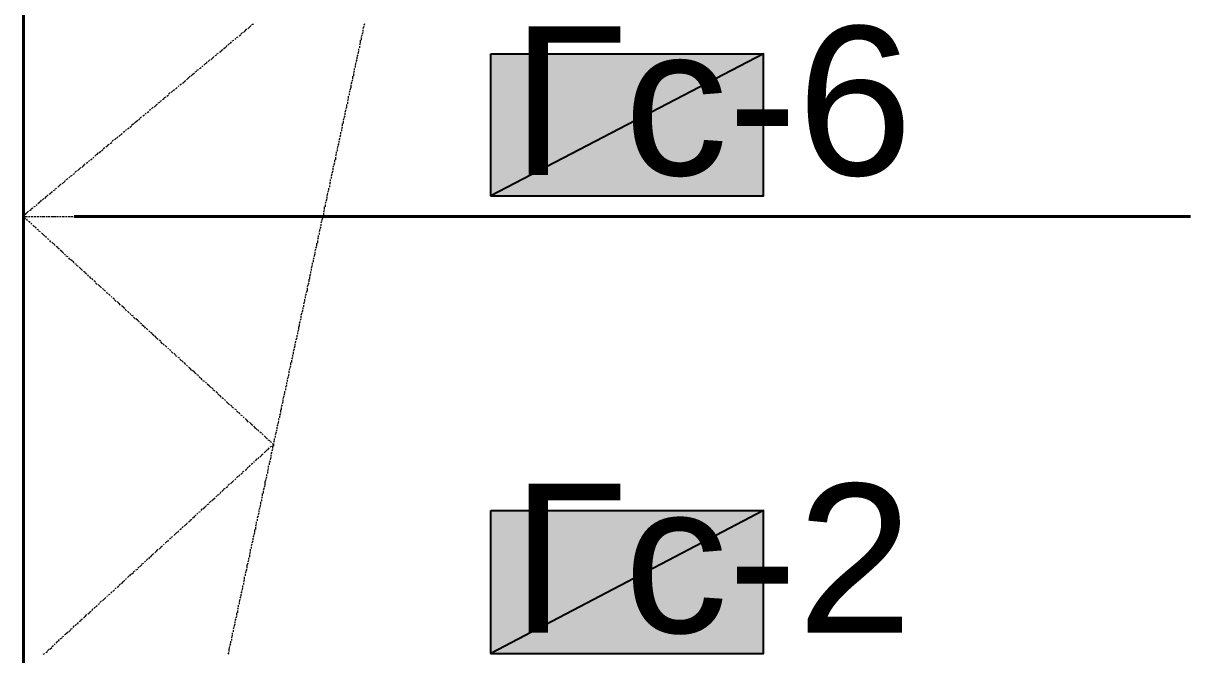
# Model space of a CAD drawing. Extents: x 8 to 21351, y 0 to 420.
# Drawn here: x 15692.59 to 15721.34, y 320.69 to 336.22 of the extents above; entities that cross this region are included whole.
import ezdxf

# ---------------------------------------------------------------- set-up
doc = ezdxf.new("R2010")
doc.units = 0
doc.styles.add('TEYPDFCAD_TEXT', font='arial.ttf')

msp = doc.modelspace()

# ---------------------------------------------------------------- hatches: boundary and pattern name
at = {"true_color": 0xffffff}
h = msp.add_hatch(color=0, dxfattribs=at)
h.paths.add_polyline_path([(15704.108, 335.471), (15710.818, 335.471), (15704.108, 331.978)])
h.paths.add_polyline_path([(15710.818, 335.471), (15704.108, 331.978), (15710.818, 331.978)])
h = msp.add_hatch(color=0, dxfattribs=at)
h.paths.add_polyline_path([(15704.108, 324.231), (15710.818, 324.231), (15704.108, 320.717)])
h.paths.add_polyline_path([(15710.818, 324.231), (15704.108, 320.717), (15710.818, 320.717)])

# ---------------------------------------------------------------- linework, layer by layer
at = {"color": 7, "lineweight": 40}
for p, q in [((15692.594, 397.743), (15692.594, 310.219)), ((15721.338, 331.47), (15693.842, 331.47))]:
    msp.add_line(p, q, dxfattribs=at)
at = {"color": 7, "lineweight": 5}
for p, q in [((15692.594, 336.211), (15692.594, 336.169)), ((15692.594, 336.148), (15692.594, 336.084)), ((15692.594, 336.063), (15692.594, 336.021)), ((15698.012, 336), (15698.055, 336.042)), ((15698.055, 336.042), (15698.097, 336.084)), ((15698.118, 336.084), (15698.16, 336.127)), ((15698.16, 336.127), (15698.203, 336.169)), ((15698.224, 336.19), (15698.266, 336.211)), ((15700.976, 336.148), (15700.954, 336.084)), ((15700.954, 336.063), (15700.954, 336.021)), ((15700.997, 336.211), (15700.976, 336.169)), ((15692.594, 336), (15692.594, 335.957)), ((15692.594, 335.936), (15692.594, 335.894)), ((15692.594, 335.873), (15692.594, 335.809)), ((15692.594, 335.788), (15692.594, 335.746)), ((15697.695, 335.724), (15697.716, 335.767)), ((15697.737, 335.788), (15697.779, 335.809)), ((15697.801, 335.83), (15697.822, 335.851)), ((15697.843, 335.873), (15697.885, 335.894)), ((15697.906, 335.915), (15697.949, 335.936)), ((15697.949, 335.957), (15697.991, 336)), ((15700.891, 335.809), (15700.891, 335.746)), ((15700.933, 335.936), (15700.912, 335.894)), ((15700.912, 335.873), (15700.912, 335.809)), ((15700.954, 336), (15700.933, 335.957)), ((15692.594, 335.724), (15692.594, 335.682)), ((15692.594, 335.661), (15692.594, 335.598)), ((15692.594, 335.576), (15692.594, 335.534)), ((15692.594, 335.513), (15692.594, 335.471)), ((15692.594, 335.449), (15692.594, 335.386)), ((15697.314, 335.428), (15697.356, 335.449)), ((15697.356, 335.471), (15697.398, 335.492)), ((15697.42, 335.513), (15697.462, 335.534)), ((15697.462, 335.555), (15697.504, 335.576)), ((15697.525, 335.598), (15697.568, 335.64)), ((15697.589, 335.64), (15697.61, 335.682)), ((15697.631, 335.682), (15697.674, 335.724)), ((15700.827, 335.449), (15700.806, 335.407)), ((15700.849, 335.534), (15700.827, 335.471)), ((15700.849, 335.598), (15700.849, 335.555)), ((15700.891, 335.724), (15700.87, 335.682)), ((15700.87, 335.661), (15700.87, 335.619)), ((15692.594, 335.365), (15692.594, 335.322)), ((15692.594, 335.301), (15692.594, 335.259)), ((15692.594, 335.238), (15692.594, 335.174)), ((15696.996, 335.153), (15697.017, 335.174)), ((15697.039, 335.195), (15697.081, 335.238)), ((15697.102, 335.238), (15697.123, 335.28)), ((15697.144, 335.28), (15697.187, 335.322)), ((15697.208, 335.322), (15697.25, 335.365)), ((15697.25, 335.365), (15697.293, 335.407)), ((15700.785, 335.259), (15700.764, 335.195)), ((15700.764, 335.174), (15700.764, 335.132)), ((15700.806, 335.322), (15700.785, 335.28)), ((15700.806, 335.386), (15700.806, 335.343)), ((15692.594, 335.153), (15692.594, 335.111)), ((15692.594, 335.089), (15692.594, 335.047)), ((15692.594, 335.026), (15692.594, 334.984)), ((15692.594, 334.962), (15692.594, 334.899)), ((15692.594, 334.878), (15692.594, 334.836)), ((15696.615, 334.836), (15696.658, 334.878)), ((15696.658, 334.878), (15696.7, 334.92)), ((15696.721, 334.92), (15696.763, 334.962)), ((15696.763, 334.962), (15696.806, 335.005)), ((15696.827, 335.026), (15696.869, 335.047)), ((15696.869, 335.068), (15696.912, 335.089)), ((15696.933, 335.111), (15696.975, 335.132)), ((15700.7, 334.92), (15700.7, 334.857)), ((15700.743, 335.047), (15700.722, 335.005)), ((15700.722, 334.984), (15700.722, 334.92)), ((15700.743, 335.111), (15700.743, 335.068)), ((15692.594, 334.814), (15692.594, 334.772)), ((15692.594, 334.751), (15692.594, 334.687)), ((15692.594, 334.666), (15692.594, 334.624)), ((15692.594, 334.603), (15692.594, 334.56)), ((15696.298, 334.56), (15696.319, 334.603)), ((15696.34, 334.603), (15696.382, 334.645)), ((15696.404, 334.666), (15696.425, 334.687)), ((15696.446, 334.709), (15696.488, 334.73)), ((15696.509, 334.751), (15696.552, 334.772)), ((15696.552, 334.793), (15696.594, 334.814)), ((15700.658, 334.645), (15700.637, 334.581)), ((15700.679, 334.772), (15700.658, 334.73)), ((15700.658, 334.709), (15700.658, 334.645)), ((15700.7, 334.836), (15700.679, 334.793)), ((15692.594, 334.539), (15692.594, 334.476)), ((15692.594, 334.454), (15692.594, 334.412)), ((15692.594, 334.391), (15692.594, 334.349)), ((15692.594, 334.327), (15692.594, 334.264)), ((15695.959, 334.306), (15696.001, 334.327)), ((15696.023, 334.349), (15696.065, 334.37)), ((15696.065, 334.391), (15696.107, 334.412)), ((15696.128, 334.433), (15696.171, 334.454)), ((15696.171, 334.476), (15696.213, 334.518)), ((15696.234, 334.518), (15696.277, 334.56)), ((15700.595, 334.37), (15700.573, 334.306)), ((15700.595, 334.433), (15700.595, 334.391)), ((15700.637, 334.56), (15700.616, 334.518)), ((15700.616, 334.497), (15700.616, 334.454)), ((15692.594, 334.243), (15692.594, 334.2)), ((15692.594, 334.179), (15692.594, 334.137)), ((15692.594, 334.116), (15692.594, 334.074)), ((15692.594, 334.052), (15692.594, 333.989)), ((15695.599, 333.989), (15695.62, 334.01)), ((15695.642, 334.031), (15695.684, 334.052)), ((15695.705, 334.074), (15695.726, 334.116)), ((15695.747, 334.116), (15695.79, 334.158)), ((15695.811, 334.158), (15695.853, 334.2)), ((15695.853, 334.2), (15695.896, 334.243)), ((15695.917, 334.264), (15695.959, 334.285)), ((15700.531, 334.095), (15700.51, 334.031)), ((15700.51, 334.01), (15700.51, 333.968)), ((15700.552, 334.158), (15700.531, 334.116)), ((15700.552, 334.222), (15700.552, 334.179)), ((15700.573, 334.285), (15700.573, 334.243)), ((15692.594, 333.968), (15692.594, 333.925)), ((15692.594, 333.904), (15692.594, 333.862)), ((15692.594, 333.841), (15692.594, 333.777)), ((15692.594, 333.756), (15692.594, 333.714)), ((15695.261, 333.714), (15695.303, 333.756)), ((15695.324, 333.756), (15695.366, 333.798)), ((15695.366, 333.798), (15695.409, 333.841)), ((15695.43, 333.841), (15695.472, 333.883)), ((15695.472, 333.904), (15695.515, 333.925)), ((15695.536, 333.947), (15695.578, 333.968)), ((15700.446, 333.756), (15700.446, 333.692)), ((15700.489, 333.883), (15700.468, 333.841)), ((15700.468, 333.819), (15700.468, 333.756)), ((15700.51, 333.947), (15700.489, 333.904)), ((15692.594, 333.692), (15692.594, 333.65)), ((15692.594, 333.629), (15692.594, 333.565)), ((15692.594, 333.544), (15692.594, 333.502)), ((15692.594, 333.481), (15692.594, 333.438)), ((15694.901, 333.396), (15694.922, 333.438)), ((15694.943, 333.438), (15694.985, 333.481)), ((15695.007, 333.481), (15695.028, 333.523)), ((15695.049, 333.544), (15695.091, 333.565)), ((15695.112, 333.587), (15695.134, 333.608)), ((15695.155, 333.629), (15695.197, 333.65)), ((15695.218, 333.671), (15695.261, 333.692)), ((15700.404, 333.481), (15700.383, 333.417)), ((15700.404, 333.544), (15700.404, 333.502)), ((15700.446, 333.671), (15700.425, 333.629)), ((15700.425, 333.608), (15700.425, 333.565)), ((15692.594, 333.417), (15692.594, 333.354)), ((15692.594, 333.333), (15692.594, 333.29)), ((15692.594, 333.269), (15692.594, 333.227)), ((15692.594, 333.206), (15692.594, 333.163)), ((15694.562, 333.142), (15694.604, 333.163)), ((15694.626, 333.185), (15694.668, 333.206)), ((15694.668, 333.227), (15694.71, 333.248)), ((15694.731, 333.269), (15694.774, 333.29)), ((15694.774, 333.312), (15694.816, 333.354)), ((15694.837, 333.354), (15694.88, 333.396)), ((15700.341, 333.206), (15700.319, 333.142)), ((15700.362, 333.269), (15700.341, 333.227)), ((15700.383, 333.396), (15700.362, 333.354)), ((15700.362, 333.333), (15700.362, 333.29)), ((15692.594, 333.142), (15692.594, 333.079)), ((15692.594, 333.057), (15692.594, 333.015)), ((15692.594, 332.994), (15692.594, 332.952)), ((15692.594, 332.93), (15692.594, 332.867)), ((15694.245, 332.867), (15694.287, 332.888)), ((15694.308, 332.909), (15694.329, 332.93)), ((15694.35, 332.952), (15694.393, 332.994)), ((15694.414, 332.994), (15694.435, 333.036)), ((15694.456, 333.036), (15694.499, 333.079)), ((15694.52, 333.079), (15694.562, 333.121)), ((15700.256, 332.867), (15700.256, 332.803)), ((15700.298, 332.994), (15700.277, 332.952)), ((15700.277, 332.93), (15700.277, 332.867)), ((15700.298, 333.057), (15700.298, 333.015)), ((15700.319, 333.121), (15700.319, 333.079)), ((15692.594, 332.846), (15692.594, 332.803)), ((15692.594, 332.782), (15692.594, 332.74)), ((15692.594, 332.719), (15692.594, 332.655)), ((15692.594, 332.634), (15692.594, 332.592)), ((15693.864, 332.55), (15693.906, 332.592)), ((15693.927, 332.592), (15693.969, 332.634)), ((15693.969, 332.634), (15694.012, 332.676)), ((15694.033, 332.676), (15694.075, 332.719)), ((15694.075, 332.719), (15694.118, 332.761)), ((15694.139, 332.782), (15694.181, 332.803)), ((15694.202, 332.825), (15694.223, 332.846)), ((15700.214, 332.592), (15700.192, 332.528)), ((15700.235, 332.719), (15700.214, 332.676)), ((15700.214, 332.655), (15700.214, 332.613)), ((15700.256, 332.782), (15700.235, 332.74)), ((15692.594, 332.571), (15692.594, 332.528)), ((15692.594, 332.507), (15692.594, 332.444)), ((15692.594, 332.423), (15692.594, 332.38)), ((15692.594, 332.359), (15692.594, 332.317)), ((15692.594, 332.295), (15692.594, 332.253)), ((15693.546, 332.274), (15693.588, 332.317)), ((15693.61, 332.317), (15693.631, 332.359)), ((15693.652, 332.38), (15693.694, 332.401)), ((15693.715, 332.423), (15693.737, 332.444)), ((15693.758, 332.465), (15693.8, 332.486)), ((15693.821, 332.507), (15693.864, 332.528)), ((15700.15, 332.317), (15700.129, 332.253)), ((15700.15, 332.38), (15700.15, 332.338)), ((15700.192, 332.507), (15700.171, 332.465)), ((15700.171, 332.444), (15700.171, 332.401)), ((15692.594, 332.232), (15692.594, 332.168)), ((15692.594, 332.147), (15692.594, 332.105)), ((15692.594, 332.084), (15692.594, 332.041)), ((15692.594, 332.02), (15692.594, 331.957)), ((15693.165, 331.957), (15693.207, 331.999)), ((15693.229, 332.02), (15693.271, 332.041)), ((15693.271, 332.063), (15693.313, 332.084)), ((15693.334, 332.105), (15693.377, 332.126)), ((15693.377, 332.147), (15693.419, 332.168)), ((15693.44, 332.19), (15693.483, 332.232)), ((15693.483, 332.232), (15693.525, 332.274)), ((15700.087, 332.041), (15700.065, 331.978)), ((15700.108, 332.105), (15700.087, 332.063)), ((15700.108, 332.168), (15700.108, 332.126)), ((15700.129, 332.232), (15700.129, 332.19)), ((15692.594, 331.936), (15692.594, 331.893)), ((15692.594, 331.872), (15692.594, 331.83)), ((15692.594, 331.809), (15692.594, 331.745)), ((15692.594, 331.724), (15692.594, 331.682)), ((15692.848, 331.703), (15692.89, 331.724)), ((15692.911, 331.745), (15692.932, 331.766)), ((15692.953, 331.788), (15692.996, 331.83)), ((15693.017, 331.83), (15693.038, 331.872)), ((15693.059, 331.872), (15693.102, 331.914)), ((15693.123, 331.914), (15693.165, 331.957)), ((15700.044, 331.83), (15700.023, 331.788)), ((15700.023, 331.766), (15700.023, 331.703)), ((15700.065, 331.893), (15700.044, 331.851)), ((15700.065, 331.957), (15700.065, 331.914)), ((15692.594, 331.661), (15692.594, 331.618)), ((15692.594, 331.597), (15692.594, 331.533)), ((15692.594, 331.47), (15692.615, 331.512)), ((15692.594, 331.512), (15692.594, 331.47)), ((15692.594, 331.47), (15692.615, 331.47)), ((15692.615, 331.449), (15692.594, 331.47)), ((15692.594, 331.449), (15692.594, 331.406)), ((15692.657, 331.406), (15692.615, 331.449)), ((15692.636, 331.512), (15692.678, 331.555)), ((15692.636, 331.47), (15692.699, 331.47)), ((15692.678, 331.555), (15692.721, 331.597)), ((15692.721, 331.47), (15692.763, 331.47)), ((15692.742, 331.618), (15692.784, 331.639)), ((15692.784, 331.661), (15692.826, 331.682)), ((15692.784, 331.47), (15692.826, 331.47)), ((15692.848, 331.47), (15692.911, 331.47)), ((15692.932, 331.47), (15692.975, 331.47)), ((15692.996, 331.47), (15693.038, 331.47)), ((15693.059, 331.47), (15693.123, 331.47)), ((15693.144, 331.47), (15693.186, 331.47)), ((15693.207, 331.47), (15693.25, 331.47)), ((15693.271, 331.47), (15693.334, 331.47)), ((15693.334, 331.47), (15693.398, 331.47)), ((15693.419, 331.47), (15693.461, 331.47)), ((15693.483, 331.47), (15693.525, 331.47)), ((15693.546, 331.47), (15693.61, 331.47)), ((15693.631, 331.47), (15693.673, 331.47)), ((15693.694, 331.47), (15693.737, 331.47)), ((15693.758, 331.47), (15693.821, 331.47)), ((15693.842, 331.47), (15693.885, 331.47)), ((15693.906, 331.47), (15693.948, 331.47)), ((15693.969, 331.47), (15694.033, 331.47)), ((15694.054, 331.47), (15694.096, 331.47)), ((15694.118, 331.47), (15694.16, 331.47)), ((15694.181, 331.47), (15694.245, 331.47)), ((15694.245, 331.47), (15694.308, 331.47)), ((15694.329, 331.47), (15694.372, 331.47)), ((15694.393, 331.47), (15694.435, 331.47)), ((15694.456, 331.47), (15694.52, 331.47)), ((15694.541, 331.47), (15694.583, 331.47)), ((15694.604, 331.47), (15694.647, 331.47)), ((15694.668, 331.47), (15694.731, 331.47)), ((15694.753, 331.47), (15694.795, 331.47)), ((15694.816, 331.47), (15694.858, 331.47)), ((15694.88, 331.47), (15694.943, 331.47)), ((15694.964, 331.47), (15695.007, 331.47)), ((15695.028, 331.47), (15695.07, 331.47)), ((15695.091, 331.47), (15695.155, 331.47)), ((15695.155, 331.47), (15695.218, 331.47)), ((15695.239, 331.47), (15695.282, 331.47)), ((15695.303, 331.47), (15695.345, 331.47)), ((15695.366, 331.47), (15695.43, 331.47)), ((15695.451, 331.47), (15695.493, 331.47)), ((15695.515, 331.47), (15695.557, 331.47)), ((15695.578, 331.47), (15695.642, 331.47)), ((15695.663, 331.47), (15695.705, 331.47)), ((15695.726, 331.47), (15695.769, 331.47)), ((15695.79, 331.47), (15695.853, 331.47)), ((15695.874, 331.47), (15695.917, 331.47)), ((15695.938, 331.47), (15695.98, 331.47)), ((15696.001, 331.47), (15696.065, 331.47)), ((15696.065, 331.47), (15696.128, 331.47)), ((15696.15, 331.47), (15696.192, 331.47)), ((15696.213, 331.47), (15696.255, 331.47)), ((15696.277, 331.47), (15696.34, 331.47)), ((15696.361, 331.47), (15696.404, 331.47)), ((15696.425, 331.47), (15696.467, 331.47)), ((15696.488, 331.47), (15696.552, 331.47)), ((15696.573, 331.47), (15696.615, 331.47)), ((15696.636, 331.47), (15696.679, 331.47)), ((15696.7, 331.47), (15696.763, 331.47)), ((15696.785, 331.47), (15696.827, 331.47)), ((15696.848, 331.47), (15696.89, 331.47)), ((15696.912, 331.47), (15696.975, 331.47)), ((15696.975, 331.47), (15697.039, 331.47)), ((15697.06, 331.47), (15697.102, 331.47)), ((15697.123, 331.47), (15697.166, 331.47)), ((15697.187, 331.47), (15697.25, 331.47)), ((15697.271, 331.47), (15697.314, 331.47)), ((15697.335, 331.47), (15697.377, 331.47)), ((15697.398, 331.47), (15697.462, 331.47)), ((15697.483, 331.47), (15697.525, 331.47)), ((15697.547, 331.47), (15697.589, 331.47)), ((15697.61, 331.47), (15697.674, 331.47)), ((15697.695, 331.47), (15697.737, 331.47)), ((15697.758, 331.47), (15697.801, 331.47)), ((15697.822, 331.47), (15697.864, 331.47)), ((15697.885, 331.47), (15697.949, 331.47)), ((15697.97, 331.47), (15698.012, 331.47)), ((15698.033, 331.47), (15698.076, 331.47)), ((15698.097, 331.47), (15698.16, 331.47)), ((15698.182, 331.47), (15698.224, 331.47)), ((15698.245, 331.47), (15698.287, 331.47)), ((15698.309, 331.47), (15698.372, 331.47)), ((15698.393, 331.47), (15698.436, 331.47)), ((15698.457, 331.47), (15698.499, 331.47)), ((15698.52, 331.47), (15698.584, 331.47)), ((15698.605, 331.47), (15698.647, 331.47)), ((15698.668, 331.47), (15698.711, 331.47)), ((15698.732, 331.47), (15698.774, 331.47)), ((15698.795, 331.47), (15698.859, 331.47)), ((15698.88, 331.47), (15698.922, 331.47)), ((15698.944, 331.47), (15698.986, 331.47)), ((15699.007, 331.47), (15699.071, 331.47)), ((15699.092, 331.47), (15699.134, 331.47)), ((15699.155, 331.47), (15699.198, 331.47)), ((15699.219, 331.47), (15699.282, 331.47)), ((15699.303, 331.47), (15699.346, 331.47)), ((15699.367, 331.47), (15699.409, 331.47)), ((15699.43, 331.47), (15699.494, 331.47)), ((15699.515, 331.47), (15699.557, 331.47)), ((15699.579, 331.47), (15699.621, 331.47)), ((15699.642, 331.47), (15699.684, 331.47)), ((15699.706, 331.47), (15699.769, 331.47)), ((15699.79, 331.47), (15699.833, 331.47)), ((15699.854, 331.47), (15699.896, 331.47)), ((15699.917, 331.47), (15699.96, 331.47)), ((15699.96, 331.428), (15699.938, 331.364)), ((15699.96, 331.491), (15699.96, 331.449)), ((15700.002, 331.618), (15699.981, 331.576)), ((15699.981, 331.555), (15699.981, 331.512)), ((15700.002, 331.703), (15700.002, 331.639)), ((15692.594, 331.385), (15692.594, 331.343)), ((15692.594, 331.322), (15692.594, 331.258)), ((15692.594, 331.237), (15692.594, 331.195)), ((15692.594, 331.174), (15692.594, 331.131)), ((15692.699, 331.364), (15692.678, 331.406)), ((15692.763, 331.322), (15692.721, 331.343)), ((15692.805, 331.279), (15692.784, 331.301)), ((15692.869, 331.216), (15692.826, 331.258)), ((15692.911, 331.174), (15692.89, 331.216)), ((15692.975, 331.131), (15692.932, 331.152)), ((15699.896, 331.152), (15699.875, 331.089)), ((15699.917, 331.216), (15699.896, 331.174)), ((15699.938, 331.343), (15699.917, 331.301)), ((15699.917, 331.279), (15699.917, 331.237)), ((15692.594, 331.11), (15692.594, 331.047)), ((15692.594, 331.026), (15692.594, 330.983)), ((15692.594, 330.962), (15692.594, 330.92)), ((15692.594, 330.899), (15692.594, 330.835)), ((15693.017, 331.089), (15692.975, 331.11)), ((15693.08, 331.026), (15693.038, 331.068)), ((15693.123, 330.983), (15693.08, 331.026)), ((15693.165, 330.941), (15693.144, 330.983)), ((15693.229, 330.899), (15693.186, 330.92)), ((15693.271, 330.835), (15693.25, 330.877)), ((15699.854, 330.941), (15699.833, 330.899)), ((15699.833, 330.877), (15699.833, 330.814)), ((15699.854, 331.004), (15699.854, 330.962)), ((15699.875, 331.068), (15699.875, 331.026)), ((15692.594, 330.814), (15692.594, 330.771)), ((15692.594, 330.75), (15692.594, 330.708)), ((15692.594, 330.687), (15692.594, 330.623)), ((15692.594, 330.602), (15692.594, 330.56)), ((15693.334, 330.793), (15693.292, 330.835)), ((15693.377, 330.75), (15693.356, 330.793)), ((15693.44, 330.708), (15693.398, 330.729)), ((15693.483, 330.666), (15693.44, 330.687)), ((15693.546, 330.602), (15693.504, 330.644)), ((15693.588, 330.56), (15693.546, 330.602)), ((15699.79, 330.666), (15699.769, 330.623)), ((15699.769, 330.602), (15699.769, 330.56)), ((15699.811, 330.729), (15699.79, 330.687)), ((15699.811, 330.814), (15699.811, 330.75)), ((15692.594, 330.539), (15692.594, 330.496)), ((15692.594, 330.475), (15692.594, 330.433)), ((15692.594, 330.412), (15692.594, 330.348)), ((15692.594, 330.327), (15692.594, 330.285)), ((15693.631, 330.517), (15693.61, 330.539)), ((15693.694, 330.475), (15693.652, 330.496)), ((15693.737, 330.412), (15693.715, 330.454)), ((15693.8, 330.369), (15693.758, 330.412)), ((15693.842, 330.327), (15693.821, 330.369)), ((15693.906, 330.285), (15693.864, 330.306)), ((15699.706, 330.327), (15699.706, 330.285)), ((15699.748, 330.454), (15699.727, 330.412)), ((15699.727, 330.39), (15699.727, 330.348)), ((15699.769, 330.539), (15699.748, 330.475)), ((15692.594, 330.264), (15692.594, 330.221)), ((15692.594, 330.2), (15692.594, 330.137)), ((15692.594, 330.115), (15692.594, 330.073)), ((15692.594, 330.052), (15692.594, 330.009)), ((15692.594, 329.988), (15692.594, 329.925)), ((15693.948, 330.242), (15693.906, 330.264)), ((15694.012, 330.179), (15693.969, 330.221)), ((15694.054, 330.137), (15694.012, 330.179)), ((15694.118, 330.094), (15694.075, 330.115)), ((15694.16, 330.052), (15694.118, 330.073)), ((15694.202, 329.988), (15694.181, 330.031)), ((15694.266, 329.946), (15694.223, 329.988)), ((15699.663, 330.052), (15699.642, 330.009)), ((15699.642, 329.988), (15699.642, 329.925)), ((15699.663, 330.115), (15699.663, 330.073)), ((15699.706, 330.264), (15699.684, 330.2)), ((15699.684, 330.179), (15699.684, 330.137)), ((15692.594, 329.904), (15692.594, 329.861)), ((15692.594, 329.84), (15692.594, 329.798)), ((15692.594, 329.777), (15692.594, 329.713)), ((15694.308, 329.904), (15694.287, 329.946)), ((15694.372, 329.861), (15694.329, 329.882)), ((15694.414, 329.798), (15694.372, 329.84)), ((15694.477, 329.755), (15694.435, 329.798)), ((15694.52, 329.713), (15694.477, 329.755)), ((15699.6, 329.777), (15699.579, 329.734)), ((15699.579, 329.713), (15699.579, 329.65)), ((15699.621, 329.84), (15699.6, 329.798)), ((15699.621, 329.925), (15699.621, 329.861)), ((15692.594, 329.692), (15692.594, 329.65)), ((15692.594, 329.628), (15692.594, 329.586)), ((15692.594, 329.565), (15692.594, 329.523)), ((15692.594, 329.502), (15692.594, 329.438)), ((15692.594, 329.417), (15692.594, 329.375)), ((15694.583, 329.671), (15694.541, 329.692)), ((15694.626, 329.628), (15694.583, 329.65)), ((15694.668, 329.565), (15694.647, 329.607)), ((15694.731, 329.523), (15694.689, 329.565)), ((15694.774, 329.48), (15694.753, 329.502)), ((15694.837, 329.438), (15694.795, 329.459)), ((15694.88, 329.375), (15694.837, 329.417)), ((15699.515, 329.438), (15699.515, 329.396)), ((15699.557, 329.565), (15699.536, 329.523)), ((15699.536, 329.502), (15699.536, 329.459)), ((15699.579, 329.65), (15699.557, 329.586)), ((15692.594, 329.353), (15692.594, 329.311)), ((15692.594, 329.29), (15692.594, 329.226)), ((15692.594, 329.205), (15692.594, 329.163)), ((15692.594, 329.142), (15692.594, 329.099)), ((15694.943, 329.332), (15694.901, 329.375)), ((15694.985, 329.29), (15694.943, 329.332)), ((15695.049, 329.247), (15695.007, 329.269)), ((15695.091, 329.205), (15695.049, 329.226)), ((15695.134, 329.142), (15695.112, 329.184)), ((15695.197, 329.099), (15695.155, 329.142)), ((15699.473, 329.163), (15699.452, 329.12)), ((15699.473, 329.226), (15699.473, 329.184)), ((15699.515, 329.375), (15699.494, 329.311)), ((15699.494, 329.29), (15699.494, 329.247)), ((15692.594, 329.078), (15692.594, 329.015)), ((15692.594, 328.993), (15692.594, 328.951)), ((15692.594, 328.93), (15692.594, 328.888)), ((15692.594, 328.866), (15692.594, 328.803)), ((15695.239, 329.057), (15695.218, 329.078)), ((15695.303, 329.015), (15695.261, 329.036)), ((15695.345, 328.951), (15695.303, 328.993)), ((15695.409, 328.909), (15695.366, 328.951)), ((15695.451, 328.866), (15695.409, 328.909)), ((15695.515, 328.824), (15695.472, 328.845)), ((15699.409, 328.888), (15699.388, 328.845)), ((15699.43, 328.951), (15699.409, 328.909)), ((15699.452, 329.099), (15699.43, 329.036)), ((15699.43, 329.015), (15699.43, 328.972)), ((15692.594, 328.782), (15692.594, 328.74)), ((15692.594, 328.718), (15692.594, 328.676)), ((15692.594, 328.655), (15692.594, 328.613)), ((15692.594, 328.591), (15692.594, 328.528)), ((15695.557, 328.761), (15695.515, 328.803)), ((15695.599, 328.718), (15695.578, 328.761)), ((15695.663, 328.676), (15695.62, 328.718)), ((15695.705, 328.634), (15695.684, 328.655)), ((15695.769, 328.591), (15695.726, 328.613)), ((15695.811, 328.528), (15695.769, 328.57)), ((15699.325, 328.549), (15699.325, 328.507)), ((15699.367, 328.676), (15699.346, 328.634)), ((15699.346, 328.613), (15699.346, 328.57)), ((15699.367, 328.761), (15699.367, 328.697)), ((15699.388, 328.824), (15699.388, 328.761)), ((15692.594, 328.507), (15692.594, 328.464)), ((15692.594, 328.443), (15692.594, 328.401)), ((15692.594, 328.38), (15692.594, 328.316)), ((15692.594, 328.295), (15692.594, 328.253)), ((15695.874, 328.485), (15695.832, 328.528)), ((15695.917, 328.443), (15695.874, 328.464)), ((15695.98, 328.401), (15695.938, 328.422)), ((15696.023, 328.337), (15695.98, 328.38)), ((15696.065, 328.295), (15696.044, 328.337)), ((15696.128, 328.253), (15696.086, 328.295)), ((15699.282, 328.274), (15699.261, 328.231)), ((15699.303, 328.401), (15699.282, 328.358)), ((15699.282, 328.337), (15699.282, 328.295)), ((15699.325, 328.485), (15699.303, 328.422)), ((15692.594, 328.231), (15692.594, 328.189)), ((15692.594, 328.168), (15692.594, 328.104)), ((15692.594, 328.083), (15692.594, 328.041)), ((15692.594, 328.02), (15692.594, 327.978)), ((15696.171, 328.21), (15696.15, 328.231)), ((15696.234, 328.168), (15696.192, 328.189)), ((15696.277, 328.104), (15696.234, 328.147)), ((15696.34, 328.062), (15696.298, 328.104)), ((15696.382, 328.02), (15696.34, 328.041)), ((15696.446, 327.978), (15696.404, 327.999)), ((15699.219, 327.999), (15699.198, 327.956)), ((15699.219, 328.062), (15699.219, 328.02)), ((15699.261, 328.21), (15699.24, 328.147)), ((15699.24, 328.126), (15699.24, 328.083)), ((15692.594, 327.956), (15692.594, 327.893)), ((15692.594, 327.872), (15692.594, 327.829)), ((15692.594, 327.808), (15692.594, 327.766)), ((15692.594, 327.745), (15692.594, 327.702)), ((15696.488, 327.914), (15696.446, 327.956)), ((15696.531, 327.872), (15696.509, 327.914)), ((15696.594, 327.829), (15696.552, 327.872)), ((15696.636, 327.787), (15696.615, 327.808)), ((15696.7, 327.724), (15696.658, 327.766)), ((15696.742, 327.681), (15696.7, 327.724)), ((15699.155, 327.724), (15699.134, 327.681)), ((15699.176, 327.787), (15699.155, 327.745)), ((15699.176, 327.872), (15699.176, 327.808)), ((15699.198, 327.935), (15699.198, 327.872)), ((15692.594, 327.681), (15692.594, 327.618)), ((15692.594, 327.596), (15692.594, 327.554)), ((15692.594, 327.533), (15692.594, 327.491)), ((15692.594, 327.469), (15692.594, 327.406)), ((15696.806, 327.639), (15696.763, 327.681)), ((15696.848, 327.596), (15696.806, 327.618)), ((15696.912, 327.554), (15696.869, 327.575)), ((15696.954, 327.491), (15696.912, 327.533)), ((15696.996, 327.448), (15696.975, 327.491)), ((15697.06, 327.406), (15697.017, 327.427)), ((15699.113, 327.512), (15699.092, 327.469)), ((15699.092, 327.448), (15699.092, 327.406)), ((15699.134, 327.596), (15699.113, 327.533)), ((15699.134, 327.66), (15699.134, 327.618)), ((15692.594, 327.385), (15692.594, 327.342)), ((15692.594, 327.321), (15692.594, 327.279)), ((15692.594, 327.258), (15692.594, 327.194)), ((15692.594, 327.173), (15692.594, 327.131)), ((15697.102, 327.364), (15697.081, 327.385)), ((15697.166, 327.3), (15697.123, 327.342)), ((15697.208, 327.258), (15697.166, 327.3)), ((15697.271, 327.216), (15697.229, 327.258)), ((15697.314, 327.173), (15697.271, 327.194)), ((15697.377, 327.131), (15697.335, 327.152)), ((15699.028, 327.173), (15699.028, 327.131)), ((15699.071, 327.321), (15699.049, 327.258)), ((15699.049, 327.237), (15699.049, 327.194)), ((15699.071, 327.385), (15699.071, 327.342)), ((15692.594, 327.11), (15692.594, 327.067)), ((15692.594, 327.046), (15692.594, 326.983)), ((15692.594, 326.961), (15692.594, 326.919)), ((15692.594, 326.898), (15692.594, 326.856)), ((15692.594, 326.834), (15692.594, 326.792)), ((15697.42, 327.067), (15697.377, 327.11)), ((15697.462, 327.025), (15697.441, 327.067)), ((15697.525, 326.983), (15697.483, 327.004)), ((15697.568, 326.94), (15697.547, 326.961)), ((15697.631, 326.877), (15697.589, 326.919)), ((15697.674, 326.834), (15697.631, 326.877)), ((15697.737, 326.792), (15697.695, 326.834)), ((15698.965, 326.834), (15698.944, 326.792)), ((15698.986, 326.898), (15698.965, 326.856)), ((15699.007, 327.046), (15698.986, 326.983)), ((15698.986, 326.961), (15698.986, 326.919)), ((15699.028, 327.11), (15699.007, 327.067)), ((15692.594, 326.771), (15692.594, 326.707)), ((15692.594, 326.686), (15692.594, 326.644)), ((15692.594, 326.623), (15692.594, 326.58)), ((15692.594, 326.559), (15692.594, 326.496)), ((15697.779, 326.75), (15697.737, 326.771)), ((15697.843, 326.707), (15697.801, 326.729)), ((15697.885, 326.644), (15697.843, 326.686)), ((15697.928, 326.602), (15697.906, 326.644)), ((15697.991, 326.559), (15697.949, 326.58)), ((15698.033, 326.517), (15698.012, 326.538)), ((15698.922, 326.623), (15698.901, 326.58)), ((15698.901, 326.559), (15698.901, 326.517)), ((15698.922, 326.707), (15698.922, 326.644)), ((15698.944, 326.771), (15698.944, 326.707)), ((15692.594, 326.475), (15692.594, 326.432)), ((15692.594, 326.411), (15692.594, 326.369)), ((15692.594, 326.348), (15692.594, 326.284)), ((15692.594, 326.263), (15692.594, 326.221)), ((15698.097, 326.454), (15698.055, 326.496)), ((15698.139, 326.411), (15698.097, 326.454)), ((15698.203, 326.369), (15698.16, 326.411)), ((15698.245, 326.327), (15698.203, 326.348)), ((15698.309, 326.263), (15698.266, 326.305)), ((15698.351, 326.221), (15698.309, 326.263)), ((15698.859, 326.348), (15698.838, 326.305)), ((15698.838, 326.284), (15698.838, 326.242)), ((15698.88, 326.432), (15698.859, 326.369)), ((15698.88, 326.496), (15698.88, 326.454)), ((15692.594, 326.199), (15692.594, 326.157)), ((15692.594, 326.136), (15692.594, 326.072)), ((15692.594, 326.051), (15692.594, 326.009)), ((15692.594, 325.988), (15692.594, 325.945)), ((15698.393, 326.178), (15698.372, 326.221)), ((15698.457, 326.136), (15698.414, 326.157)), ((15698.499, 326.094), (15698.478, 326.115)), ((15698.563, 326.03), (15698.52, 326.072)), ((15698.605, 325.988), (15698.563, 326.03)), ((15698.668, 325.945), (15698.626, 325.967)), ((15698.774, 326.009), (15698.774, 325.967)), ((15698.817, 326.157), (15698.795, 326.094)), ((15698.795, 326.072), (15698.795, 326.03)), ((15698.838, 326.221), (15698.817, 326.178)), ((15692.594, 325.924), (15692.594, 325.882)), ((15692.594, 325.861), (15692.594, 325.797)), ((15692.594, 325.776), (15692.594, 325.734)), ((15692.594, 325.713), (15692.594, 325.67)), ((15698.52, 325.649), (15698.563, 325.692)), ((15698.563, 325.692), (15698.605, 325.734)), ((15698.626, 325.734), (15698.647, 325.776)), ((15698.711, 325.903), (15698.668, 325.924)), ((15698.668, 325.797), (15698.711, 325.818)), ((15698.732, 325.734), (15698.711, 325.692)), ((15698.753, 325.861), (15698.732, 325.882)), ((15698.732, 325.84), (15698.753, 325.861)), ((15698.732, 325.818), (15698.732, 325.755)), ((15698.774, 325.945), (15698.753, 325.903)), ((15698.753, 325.882), (15698.753, 325.818)), ((15692.594, 325.649), (15692.594, 325.586)), ((15692.594, 325.565), (15692.594, 325.522)), ((15692.594, 325.501), (15692.594, 325.459)), ((15692.594, 325.437), (15692.594, 325.374)), ((15698.203, 325.374), (15698.245, 325.395)), ((15698.266, 325.416), (15698.287, 325.437)), ((15698.309, 325.459), (15698.351, 325.501)), ((15698.372, 325.501), (15698.393, 325.543)), ((15698.414, 325.543), (15698.457, 325.586)), ((15698.457, 325.607), (15698.499, 325.628)), ((15698.668, 325.459), (15698.647, 325.416)), ((15698.647, 325.395), (15698.647, 325.353)), ((15698.69, 325.543), (15698.668, 325.48)), ((15698.711, 325.67), (15698.69, 325.628)), ((15698.69, 325.607), (15698.69, 325.565)), ((15692.594, 325.353), (15692.594, 325.31)), ((15692.594, 325.289), (15692.594, 325.247)), ((15692.594, 325.226), (15692.594, 325.162)), ((15692.594, 325.141), (15692.594, 325.099)), ((15697.906, 325.078), (15697.928, 325.12)), ((15697.949, 325.12), (15697.991, 325.162)), ((15697.991, 325.183), (15698.033, 325.205)), ((15698.055, 325.226), (15698.097, 325.247)), ((15698.097, 325.268), (15698.139, 325.31)), ((15698.16, 325.31), (15698.182, 325.353)), ((15698.584, 325.12), (15698.584, 325.078)), ((15698.626, 325.268), (15698.605, 325.205)), ((15698.605, 325.183), (15698.605, 325.141)), ((15698.626, 325.332), (15698.626, 325.289)), ((15692.594, 325.078), (15692.594, 325.035)), ((15692.594, 325.014), (15692.594, 324.972)), ((15692.594, 324.951), (15692.594, 324.887)), ((15692.594, 324.866), (15692.594, 324.824)), ((15697.589, 324.803), (15697.631, 324.824)), ((15697.631, 324.845), (15697.674, 324.887)), ((15697.695, 324.887), (15697.737, 324.93)), ((15697.737, 324.93), (15697.779, 324.972)), ((15697.801, 324.993), (15697.822, 325.014)), ((15697.843, 325.035), (15697.885, 325.078)), ((15698.541, 324.845), (15698.52, 324.803)), ((15698.563, 324.993), (15698.541, 324.93)), ((15698.541, 324.93), (15698.541, 324.866)), ((15698.584, 325.057), (15698.563, 325.014)), ((15692.594, 324.803), (15692.594, 324.76)), ((15692.594, 324.739), (15692.594, 324.675)), ((15692.594, 324.654), (15692.594, 324.612)), ((15692.594, 324.591), (15692.594, 324.548)), ((15692.594, 324.527), (15692.594, 324.464)), ((15697.271, 324.506), (15697.314, 324.548)), ((15697.335, 324.57), (15697.356, 324.591)), ((15697.377, 324.612), (15697.42, 324.633)), ((15697.441, 324.654), (15697.462, 324.697)), ((15697.483, 324.697), (15697.525, 324.739)), ((15697.525, 324.76), (15697.568, 324.781)), ((15698.478, 324.57), (15698.457, 324.527)), ((15698.478, 324.654), (15698.478, 324.591)), ((15698.52, 324.781), (15698.499, 324.739)), ((15698.499, 324.718), (15698.499, 324.654)), ((15692.594, 324.443), (15692.594, 324.4)), ((15692.594, 324.379), (15692.594, 324.337)), ((15692.594, 324.316), (15692.594, 324.252)), ((15696.975, 324.231), (15696.996, 324.273)), ((15697.017, 324.273), (15697.06, 324.316)), ((15697.06, 324.316), (15697.102, 324.358)), ((15697.123, 324.379), (15697.166, 324.4)), ((15697.166, 324.421), (15697.208, 324.464)), ((15697.229, 324.464), (15697.271, 324.506)), ((15698.414, 324.295), (15698.393, 324.252)), ((15698.436, 324.379), (15698.414, 324.316)), ((15698.436, 324.443), (15698.436, 324.4)), ((15698.457, 324.506), (15698.457, 324.464)), ((15692.594, 324.231), (15692.594, 324.189)), ((15692.594, 324.168), (15692.594, 324.125)), ((15692.594, 324.104), (15692.594, 324.062)), ((15692.594, 324.041), (15692.594, 323.977)), ((15692.594, 323.956), (15692.594, 323.913)), ((15696.658, 323.956), (15696.7, 323.977)), ((15696.7, 323.998), (15696.742, 324.019)), ((15696.763, 324.041), (15696.806, 324.083)), ((15696.806, 324.083), (15696.848, 324.125)), ((15696.869, 324.146), (15696.89, 324.168)), ((15696.912, 324.189), (15696.954, 324.21)), ((15698.33, 323.956), (15698.33, 323.913)), ((15698.372, 324.104), (15698.351, 324.041)), ((15698.351, 324.019), (15698.351, 323.977)), ((15698.393, 324.168), (15698.372, 324.125)), ((15698.393, 324.231), (15698.393, 324.189)), ((15692.594, 323.892), (15692.594, 323.85)), ((15692.594, 323.829), (15692.594, 323.765)), ((15692.594, 323.744), (15692.594, 323.702)), ((15692.594, 323.681), (15692.594, 323.638)), ((15696.34, 323.659), (15696.382, 323.702)), ((15696.404, 323.702), (15696.425, 323.744)), ((15696.446, 323.765), (15696.488, 323.786)), ((15696.509, 323.808), (15696.531, 323.85)), ((15696.552, 323.85), (15696.594, 323.892)), ((15696.615, 323.892), (15696.636, 323.935)), ((15698.287, 323.681), (15698.266, 323.638)), ((15698.287, 323.765), (15698.287, 323.702)), ((15698.33, 323.892), (15698.309, 323.85)), ((15698.309, 323.829), (15698.309, 323.765)), ((15692.594, 323.617), (15692.594, 323.554)), ((15692.594, 323.533), (15692.594, 323.49)), ((15692.594, 323.469), (15692.594, 323.427)), ((15692.594, 323.406), (15692.594, 323.342)), ((15696.044, 323.384), (15696.065, 323.406)), ((15696.086, 323.427), (15696.128, 323.469)), ((15696.15, 323.469), (15696.171, 323.511)), ((15696.192, 323.533), (15696.234, 323.554)), ((15696.234, 323.575), (15696.277, 323.596)), ((15696.298, 323.617), (15696.34, 323.659)), ((15698.224, 323.406), (15698.203, 323.363)), ((15698.245, 323.49), (15698.224, 323.427)), ((15698.266, 323.617), (15698.245, 323.575)), ((15698.245, 323.554), (15698.245, 323.511)), ((15692.594, 323.321), (15692.594, 323.279)), ((15692.594, 323.257), (15692.594, 323.215)), ((15692.594, 323.194), (15692.594, 323.151)), ((15692.594, 323.13), (15692.594, 323.067)), ((15695.684, 323.046), (15695.705, 323.088)), ((15695.726, 323.088), (15695.769, 323.13)), ((15695.769, 323.151), (15695.811, 323.173)), ((15695.832, 323.194), (15695.874, 323.236)), ((15695.874, 323.236), (15695.917, 323.279)), ((15695.938, 323.279), (15695.98, 323.321)), ((15695.98, 323.342), (15696.023, 323.363)), ((15698.182, 323.215), (15698.16, 323.151)), ((15698.16, 323.13), (15698.16, 323.088)), ((15698.182, 323.279), (15698.182, 323.236)), ((15698.203, 323.342), (15698.203, 323.3)), ((15692.594, 323.046), (15692.594, 323.003)), ((15692.594, 322.982), (15692.594, 322.94)), ((15692.594, 322.919), (15692.594, 322.855)), ((15692.594, 322.834), (15692.594, 322.792)), ((15695.409, 322.813), (15695.451, 322.855)), ((15695.472, 322.855), (15695.515, 322.897)), ((15695.515, 322.919), (15695.557, 322.94)), ((15695.578, 322.961), (15695.599, 322.982)), ((15695.62, 323.003), (15695.663, 323.046)), ((15698.118, 322.94), (15698.097, 322.876)), ((15698.097, 322.876), (15698.097, 322.813)), ((15698.139, 323.003), (15698.118, 322.961)), ((15698.139, 323.067), (15698.139, 323.024)), ((15692.594, 322.771), (15692.594, 322.728)), ((15692.594, 322.707), (15692.594, 322.644)), ((15692.594, 322.622), (15692.594, 322.58)), ((15692.594, 322.559), (15692.594, 322.517)), ((15695.049, 322.474), (15695.091, 322.517)), ((15695.112, 322.538), (15695.134, 322.559)), ((15695.155, 322.58), (15695.197, 322.622)), ((15695.218, 322.622), (15695.239, 322.665)), ((15695.261, 322.665), (15695.303, 322.707)), ((15695.303, 322.728), (15695.345, 322.749)), ((15695.366, 322.771), (15695.409, 322.792)), ((15698.033, 322.517), (15698.012, 322.474)), ((15698.033, 322.601), (15698.033, 322.538)), ((15698.076, 322.728), (15698.055, 322.686)), ((15698.055, 322.665), (15698.055, 322.622)), ((15698.097, 322.792), (15698.076, 322.749)), ((15692.594, 322.495), (15692.594, 322.432)), ((15692.594, 322.411), (15692.594, 322.368)), ((15692.594, 322.347), (15692.594, 322.305)), ((15692.594, 322.284), (15692.594, 322.241)), ((15694.753, 322.199), (15694.774, 322.241)), ((15694.795, 322.241), (15694.837, 322.284)), ((15694.858, 322.305), (15694.88, 322.326)), ((15694.901, 322.347), (15694.943, 322.368)), ((15694.943, 322.389), (15694.985, 322.432)), ((15695.007, 322.432), (15695.049, 322.474)), ((15697.97, 322.241), (15697.949, 322.199)), ((15697.991, 322.326), (15697.97, 322.262)), ((15697.991, 322.389), (15697.991, 322.347)), ((15698.012, 322.453), (15698.012, 322.411)), ((15692.594, 322.22), (15692.594, 322.157)), ((15692.594, 322.135), (15692.594, 322.093)), ((15692.594, 322.072), (15692.594, 322.03)), ((15692.594, 322.009), (15692.594, 321.945)), ((15694.435, 321.924), (15694.477, 321.945)), ((15694.477, 321.966), (15694.52, 322.009)), ((15694.541, 322.009), (15694.583, 322.051)), ((15694.583, 322.051), (15694.626, 322.093)), ((15694.647, 322.114), (15694.668, 322.135)), ((15694.689, 322.157), (15694.731, 322.178)), ((15697.928, 322.051), (15697.906, 321.987)), ((15697.906, 321.966), (15697.906, 321.924)), ((15697.949, 322.114), (15697.928, 322.072)), ((15697.949, 322.178), (15697.949, 322.135)), ((15692.594, 321.924), (15692.594, 321.882)), ((15692.594, 321.86), (15692.594, 321.818)), ((15692.594, 321.797), (15692.594, 321.733)), ((15692.594, 321.712), (15692.594, 321.67)), ((15694.118, 321.627), (15694.16, 321.67)), ((15694.181, 321.691), (15694.223, 321.712)), ((15694.223, 321.733), (15694.266, 321.755)), ((15694.287, 321.776), (15694.308, 321.818)), ((15694.329, 321.818), (15694.372, 321.86)), ((15694.393, 321.86), (15694.414, 321.903)), ((15697.843, 321.712), (15697.843, 321.649)), ((15697.885, 321.839), (15697.864, 321.797)), ((15697.864, 321.776), (15697.864, 321.712)), ((15697.885, 321.903), (15697.885, 321.86)), ((15692.594, 321.649), (15692.594, 321.606)), ((15692.594, 321.585), (15692.594, 321.522)), ((15692.594, 321.5), (15692.594, 321.458)), ((15692.594, 321.437), (15692.594, 321.395)), ((15692.594, 321.373), (15692.594, 321.331)), ((15693.821, 321.352), (15693.842, 321.395)), ((15693.864, 321.395), (15693.906, 321.437)), ((15693.927, 321.437), (15693.948, 321.479)), ((15693.969, 321.5), (15694.012, 321.522)), ((15694.012, 321.543), (15694.054, 321.564)), ((15694.075, 321.585), (15694.118, 321.627)), ((15697.801, 321.437), (15697.779, 321.373)), ((15697.822, 321.564), (15697.801, 321.522)), ((15697.801, 321.5), (15697.801, 321.458)), ((15697.843, 321.627), (15697.822, 321.585)), ((15692.594, 321.31), (15692.594, 321.247)), ((15692.594, 321.225), (15692.594, 321.183)), ((15692.594, 321.162), (15692.594, 321.12)), ((15692.594, 321.098), (15692.594, 321.035)), ((15693.504, 321.077), (15693.546, 321.098)), ((15693.546, 321.12), (15693.588, 321.141)), ((15693.61, 321.162), (15693.652, 321.204)), ((15693.652, 321.204), (15693.694, 321.247)), ((15693.715, 321.247), (15693.758, 321.289)), ((15693.758, 321.31), (15693.8, 321.331)), ((15697.737, 321.162), (15697.716, 321.098)), ((15697.716, 321.077), (15697.716, 321.035)), ((15697.737, 321.225), (15697.737, 321.183)), ((15697.779, 321.352), (15697.758, 321.31)), ((15697.758, 321.289), (15697.758, 321.247)), ((15692.594, 321.014), (15692.594, 320.971)), ((15692.594, 320.95), (15692.594, 320.908)), ((15692.594, 320.887), (15692.594, 320.823)), ((15692.594, 320.802), (15692.594, 320.76)), ((15693.186, 320.781), (15693.229, 320.823)), ((15693.25, 320.823), (15693.292, 320.865)), ((15693.292, 320.887), (15693.334, 320.908)), ((15693.356, 320.929), (15693.377, 320.95)), ((15693.398, 320.971), (15693.44, 321.014)), ((15693.461, 321.014), (15693.483, 321.056)), ((15697.674, 320.887), (15697.652, 320.823)), ((15697.652, 320.823), (15697.652, 320.76)), ((15697.695, 320.95), (15697.674, 320.908)), ((15697.695, 321.014), (15697.695, 320.971)), ((15692.594, 320.738), (15692.594, 320.696)), ((15693.08, 320.696), (15693.123, 320.717)), ((15693.144, 320.738), (15693.186, 320.76)), ((15697.652, 320.738), (15697.631, 320.696))]:
    msp.add_line(p, q, dxfattribs=at)
at = {"color": 7, "lineweight": 25}
for p, q in [((15692.594, 336.084), (15692.594, 335.068)), ((15692.594, 333.565), (15692.594, 313.563))]:
    msp.add_line(p, q, dxfattribs=at)
at = {"color": 0, "lineweight": 0, "true_color": 0xffffff}
for p, q in [((15704.108, 331.978), (15710.818, 331.978)), ((15704.108, 320.717), (15710.818, 320.717))]:
    msp.add_line(p, q, dxfattribs=at)
at = {"color": 0, "true_color": 0xffffff}
for points in [[(15704.108, 335.471), (15710.818, 335.471), (15704.108, 331.978)], [(15710.818, 335.471), (15704.108, 331.978), (15710.818, 331.978)], [(15704.108, 324.231), (15710.818, 324.231), (15704.108, 320.717)], [(15710.818, 324.231), (15704.108, 320.717), (15710.818, 320.717)]]:
    msp.add_lwpolyline(points, close=True, dxfattribs=at)

# ---------------------------------------------------------------- texts
at = {"color": 7, "style": 'TEYPDFCAD_TEXT'}
for s, p in [('Гс-6', (15704.616, 332.486)), ('Гс-2', (15704.616, 321.225))]:
    msp.add_text(s, height=3.6618, dxfattribs=at).set_placement(p)

doc.saveas('drawing.dxf')
